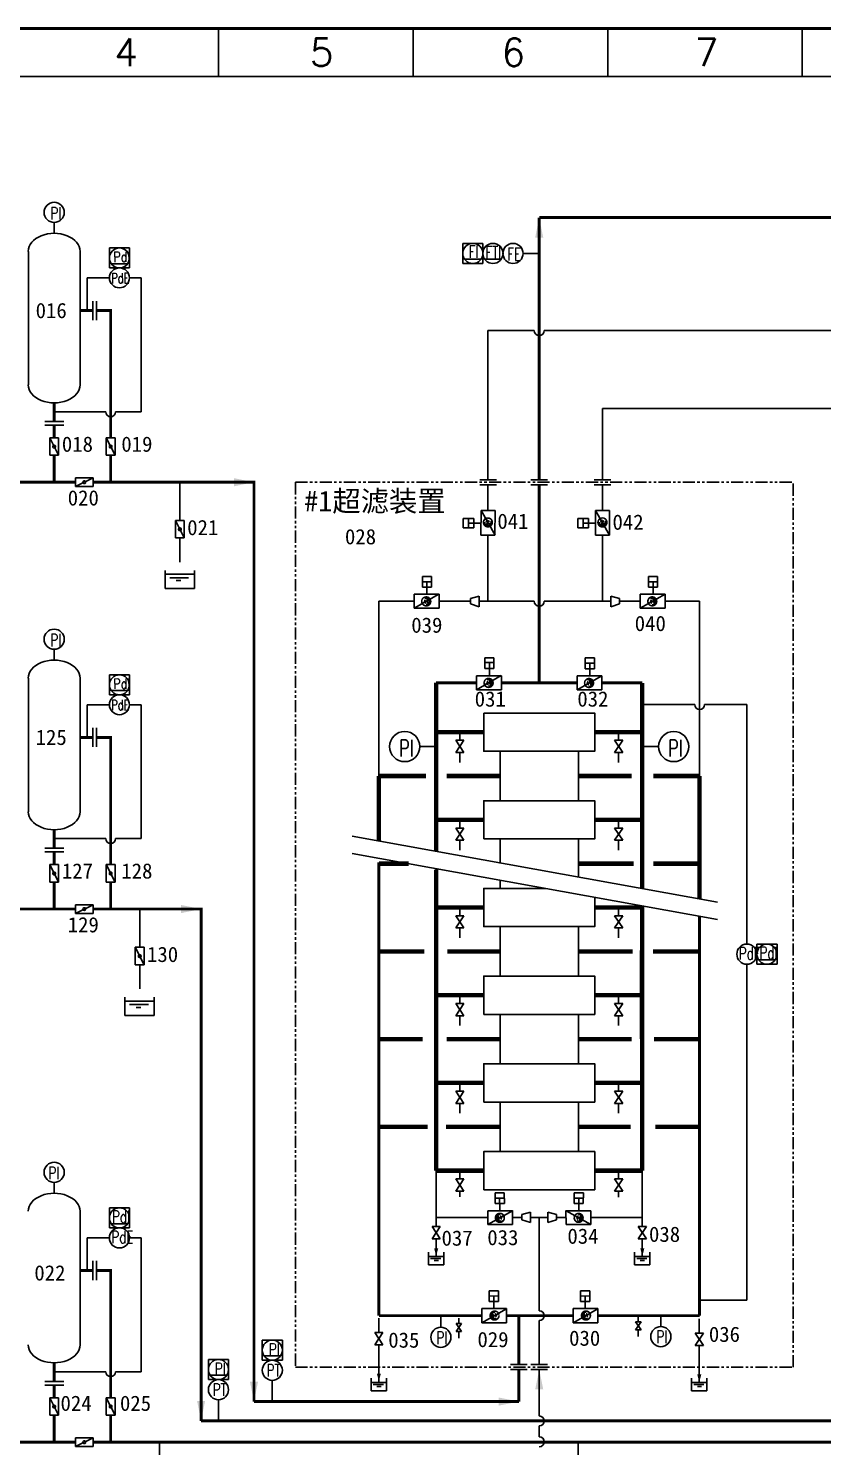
# Model space of a CAD drawing. Header units: millimetres. Extents: x 177 to 598, y 97 to 389.
# Drawn here: x 260.6 to 364.7, y 202.9 to 388.9 of the extents above; entities that cross this region are included whole.
import ezdxf

# ---------------------------------------------------------------- set-up
doc = ezdxf.new("R2010")
doc.units = ezdxf.units.MM
doc.linetypes.add('PHANTOM', pattern=[63.5, 31.75, -6.35, 6.35, -6.35, 6.35, -6.35])
for name, color, linetype in [('修改', 5, 'Continuous'), ('手动截止阀', 1, 'Continuous'), ('手动蝶阀', 1, 'Continuous'), ('气动蝶阀', 1, 'Continuous')]:
    doc.layers.add(name, color=color, linetype=linetype)
doc.styles.add('DXT', font='geditxt.shx', dxfattribs={"width": 0.8, "bigfont": 'dxt.shx'})
doc.styles.add('HZ2', font='geditxt.shx', dxfattribs={"width": 0.75, "height": 1, "bigfont": 'hztxt.shx'})
doc.styles.get("Standard").update_dxf_attribs({"font": 'txt.shx', "height": 1})
doc.styles.add('样式 1', font='simfang_0.ttf', dxfattribs={"height": 2})
doc.styles.add('样式 2', font='simfang_0.ttf')

msp = doc.modelspace()

# ---------------------------------------------------------------- linework, layer by layer
at = {"color": 0, "lineweight": 50}
msp.add_line((177.15, 388.94), (597.99, 388.94), dxfattribs=at)
at = {"color": 0}
for p, q in [((285.51, 388.94), (285.51, 382.64)), ((311.03, 388.94), (311.03, 382.64)), ((336.54, 388.94), (336.54, 382.64)), ((362.06, 388.94), (362.06, 382.64)), ((263.94, 363.48), (263.94, 362.05)), ((271.18, 358.82), (271.18, 360.14)), ((272.5, 360.14), (271.18, 360.14)), ((272.5, 360.14), (273.82, 360.14)), ((273.82, 358.82), (273.82, 360.14)), ((318.85, 360.74), (317.54, 360.74)), ((317.54, 359.42), (317.54, 360.74)), ((317.54, 359.42), (317.54, 358.1)), ((318.85, 360.74), (320.17, 360.74)), ((320.17, 359.42), (320.17, 360.74)), ((320.17, 359.42), (320.17, 358.1)), ((327.56, 359.42), (325.44, 359.42)), ((271.18, 358.82), (271.18, 357.51)), ((272.5, 357.51), (271.18, 357.51)), ((271.43, 358.06), (273.58, 358.06)), ((272.5, 357.51), (273.82, 357.51)), ((273.82, 358.82), (273.82, 357.51)), ((318.85, 358.1), (317.54, 358.1)), ((317.76, 358.67), (319.94, 358.67)), ((318.85, 358.1), (320.17, 358.1)), ((320.4, 358.67), (322.57, 358.67)), ((271.18, 356.21), (268.29, 356.21)), ((268.29, 351.92), (268.29, 356.21)), ((273.82, 356.21), (275.36, 356.21)), ((275.36, 356.21), (275.36, 338.64)), ((269, 351.92), (269, 353.17)), ((269, 351.92), (269, 350.68)), ((269.49, 351.92), (269.49, 353.17)), ((269.49, 351.92), (269.49, 350.68)), ((320.84, 329.72), (320.84, 349.3)), ((320.84, 349.3), (326.91, 349.3)), ((328.21, 349.3), (396.28, 349.3)), ((263.94, 338.64), (270.71, 338.64)), ((272, 338.64), (275.36, 338.64)), ((335.88, 339.07), (396.28, 339.07)), ((335.88, 329.72), (335.88, 339.07)), ((263.94, 337.39), (262.7, 337.39)), ((263.94, 336.9), (262.7, 336.9)), ((263.94, 337.39), (265.19, 337.39)), ((263.94, 336.9), (265.19, 336.9)), ((280.43, 329.4), (280.43, 324.39)), ((321.94, 329.72), (319.75, 329.72)), ((328.66, 329.72), (326.47, 329.72)), ((336.97, 329.72), (334.78, 329.72)), ((321.94, 329.08), (319.75, 329.08)), ((320.84, 325.7), (320.84, 329.08)), ((320.84, 326.01), (320.84, 327.89)), ((328.66, 329.08), (326.47, 329.08)), ((336.97, 329.08), (334.78, 329.08)), ((335.88, 325.7), (335.88, 329.08)), ((317.59, 324.63), (317.59, 323.43)), ((320.84, 324.03), (320.84, 324.24)), ((280.43, 322.1), (280.43, 318.92)), ((320.84, 313.79), (320.84, 322.45)), ((335.87, 322.45), (335.87, 313.79)), ((278.48, 315.45), (278.48, 317.83)), ((278.48, 317.33), (282.33, 317.33)), ((279.1, 316.87), (279.76, 316.87)), ((279.1, 316.87), (281.58, 316.87)), ((279.95, 316.5), (280.57, 316.5)), ((280.76, 316.87), (281.57, 316.87)), ((282.33, 317.83), (282.33, 315.45)), ((282.33, 315.45), (278.48, 315.45)), ((319.67, 313.08), (319.67, 314.47)), ((336.96, 313.08), (336.96, 314.47)), ((318.53, 314.14), (318.53, 313.44)), ((338.09, 314.14), (338.09, 313.44)), ((263.94, 307.49), (263.94, 306.06)), ((271.18, 302.83), (271.18, 304.15)), ((272.5, 304.15), (271.18, 304.15)), ((272.5, 304.15), (273.82, 304.15)), ((273.82, 302.83), (273.82, 304.15)), ((271.18, 302.83), (271.18, 301.52)), ((272.5, 301.52), (271.18, 301.52)), ((271.43, 302.07), (273.58, 302.07)), ((272.5, 301.52), (273.82, 301.52)), ((273.82, 302.83), (273.82, 301.52)), ((271.18, 300.22), (268.29, 300.22)), ((268.29, 295.93), (268.29, 300.22)), ((273.82, 300.22), (275.36, 300.22)), ((275.36, 300.22), (275.36, 282.65)), ((347.95, 300.24), (341.08, 300.24)), ((354.8, 300.24), (349.25, 300.24)), ((354.8, 268.81), (354.8, 300.24)), ((269, 295.93), (269, 297.18)), ((269, 295.93), (269, 294.69)), ((269.49, 295.93), (269.49, 297.18)), ((269.49, 295.93), (269.49, 294.69)), ((311.9, 294.73), (314.04, 294.73)), ((317.67, 295.55), (316.61, 295.55)), ((316.61, 295.55), (317.67, 293.94)), ((317.67, 295.55), (316.61, 293.94)), ((337.45, 295.55), (338.52, 295.55)), ((338.52, 295.55), (337.45, 293.94)), ((337.45, 295.55), (338.52, 293.94)), ((317.67, 293.94), (316.61, 293.94)), ((337.45, 293.94), (338.52, 293.94)), ((317.67, 284.04), (316.61, 282.44)), ((317.67, 284.04), (316.61, 284.04)), ((316.61, 284.04), (317.67, 282.44)), ((338.52, 284.04), (337.45, 282.44)), ((337.45, 284.04), (338.52, 284.04)), ((337.45, 284.04), (338.52, 282.44)), ((263.94, 281.4), (262.7, 281.4)), ((263.94, 282.65), (270.71, 282.65)), ((263.94, 281.4), (265.19, 281.4)), ((272, 282.65), (275.36, 282.65)), ((317.67, 282.44), (316.61, 282.44)), ((337.45, 282.44), (338.52, 282.44)), ((263.94, 280.91), (262.7, 280.91)), ((263.94, 280.91), (265.19, 280.91)), ((275.16, 273.42), (275.16, 268.4)), ((316.61, 272.54), (317.67, 270.94)), ((317.67, 272.54), (316.61, 272.54)), ((317.67, 272.54), (316.61, 270.94)), ((337.45, 272.54), (338.52, 270.94)), ((337.45, 272.54), (338.52, 272.54)), ((338.52, 272.54), (337.45, 270.94)), ((317.67, 270.94), (316.61, 270.94)), ((337.45, 270.94), (338.52, 270.94)), ((357.43, 268.81), (356.12, 268.81)), ((356.12, 267.5), (356.12, 268.81)), ((357.43, 268.81), (358.75, 268.81)), ((358.75, 267.5), (358.75, 268.81)), ((275.16, 266.12), (275.16, 262.93)), ((354.8, 266.18), (354.8, 222.13)), ((356.12, 267.5), (356.12, 266.18)), ((357.43, 266.18), (356.12, 266.18)), ((356.34, 266.75), (358.51, 266.75)), ((357.43, 266.18), (358.75, 266.18)), ((358.75, 267.5), (358.75, 266.18)), ((273.21, 259.46), (273.21, 261.84)), ((273.21, 261.34), (277.06, 261.34)), ((273.82, 260.88), (274.49, 260.88)), ((273.82, 260.88), (276.31, 260.88)), ((274.68, 260.51), (275.3, 260.51)), ((275.49, 260.88), (276.3, 260.88)), ((277.06, 261.84), (277.06, 259.46)), ((317.67, 261.04), (316.61, 261.04)), ((316.61, 261.04), (317.67, 259.43)), ((317.67, 261.04), (316.61, 259.43)), ((337.45, 261.04), (338.52, 261.04)), ((337.45, 261.04), (338.52, 259.43)), ((338.52, 261.04), (337.45, 259.43)), ((277.06, 259.46), (273.21, 259.46)), ((317.67, 259.43), (316.61, 259.43)), ((337.45, 259.43), (338.52, 259.43)), ((316.61, 249.53), (317.67, 247.93)), ((317.67, 249.53), (316.61, 249.53)), ((317.67, 249.53), (316.61, 247.93)), ((337.45, 249.53), (338.52, 247.93)), ((337.45, 249.53), (338.52, 249.53)), ((338.52, 249.53), (337.45, 247.93)), ((317.67, 247.93), (316.61, 247.93)), ((337.45, 247.93), (338.52, 247.93)), ((263.94, 237.56), (263.94, 236.13)), ((316.61, 238.03), (317.67, 236.43)), ((317.67, 238.03), (316.61, 238.03)), ((317.67, 238.03), (316.61, 236.43)), ((317.67, 236.43), (316.61, 236.43)), ((337.45, 238.03), (338.52, 236.43)), ((337.45, 238.03), (338.52, 238.03)), ((338.52, 238.03), (337.45, 236.43)), ((337.45, 236.43), (338.52, 236.43)), ((341.08, 234.83), (341.08, 231.77)), ((271.18, 232.9), (271.18, 234.22)), ((272.5, 234.22), (271.18, 234.22)), ((271.18, 232.9), (271.18, 231.59)), ((272.5, 234.22), (273.82, 234.22)), ((273.82, 232.9), (273.82, 234.22)), ((273.82, 232.9), (273.82, 231.59)), ((314.04, 232.94), (314.04, 231.77)), ((325.29, 233.35), (325.29, 232.65)), ((326.42, 232.28), (326.42, 233.67)), ((328.7, 232.28), (328.7, 233.67)), ((329.84, 233.35), (329.84, 232.65)), ((329.84, 232.94), (331.07, 232.94)), ((341.08, 232.94), (341.08, 231.77)), ((272.5, 231.59), (271.18, 231.59)), ((271.43, 232.14), (273.58, 232.14)), ((272.5, 231.59), (273.82, 231.59)), ((268.29, 226), (268.29, 230.28)), ((271.18, 230.28), (268.29, 230.28)), ((273.82, 230.28), (275.36, 230.28)), ((275.36, 230.28), (275.36, 212.72)), ((314.04, 230.16), (314.04, 227.86)), ((341.08, 230.16), (341.08, 227.86)), ((269, 226), (269, 227.25)), ((269.49, 226), (269.49, 227.25)), ((313.04, 228.42), (313.04, 226.74)), ((313.04, 227.86), (315.05, 227.86)), ((313.32, 227.58), (314.66, 227.58)), ((313.79, 227.3), (314.35, 227.3)), ((315.05, 226.74), (315.05, 228.42)), ((340.07, 228.42), (340.07, 226.74)), ((340.07, 227.86), (342.09, 227.86)), ((340.35, 227.58), (341.69, 227.58)), ((340.82, 227.3), (341.38, 227.3)), ((342.09, 226.74), (342.09, 228.42)), ((269, 226), (269, 224.75)), ((269.49, 226), (269.49, 224.75)), ((313.04, 226.74), (315.05, 226.74)), ((340.07, 226.74), (342.09, 226.74)), ((354.8, 222.13), (348.6, 222.13)), ((306.53, 219.76), (306.53, 217.88)), ((314.67, 219.86), (314.67, 218.55)), ((343.51, 220.08), (343.51, 218.64)), ((348.55, 219.66), (348.55, 217.78)), ((317.36, 219.05), (316.65, 217.99)), ((317.36, 219.05), (316.65, 219.05)), ((316.65, 219.05), (317.36, 217.99)), ((317.36, 217.99), (316.65, 217.99)), ((340.2, 219.28), (340.92, 218.21)), ((340.92, 219.28), (340.2, 219.28)), ((340.92, 219.28), (340.2, 218.21)), ((340.92, 218.21), (340.2, 218.21)), ((292.55, 216.86), (291.24, 216.86)), ((291.24, 215.55), (291.24, 216.86)), ((292.55, 216.86), (293.87, 216.86)), ((293.87, 215.55), (293.87, 216.86)), ((306.53, 216.27), (306.53, 211.33)), ((348.55, 216.18), (348.55, 211.33)), ((285.49, 214.33), (284.18, 214.33)), ((284.18, 213.01), (284.18, 214.33)), ((285.49, 214.33), (286.8, 214.33)), ((286.8, 213.01), (286.8, 214.33)), ((291.24, 215.55), (291.24, 214.23)), ((292.55, 214.23), (291.24, 214.23)), ((291.46, 214.8), (293.64, 214.8)), ((292.55, 214.23), (293.87, 214.23)), ((293.87, 215.55), (293.87, 214.23)), ((263.94, 212.72), (270.71, 212.72)), ((272, 212.72), (275.36, 212.72)), ((284.18, 213.01), (284.18, 211.69)), ((284.39, 212.26), (286.57, 212.26)), ((286.8, 213.01), (286.8, 211.69)), ((325.99, 213.67), (323.8, 213.67)), ((325.99, 213.03), (323.8, 213.03)), ((328.66, 213.67), (326.47, 213.67)), ((328.66, 213.03), (326.47, 213.03)), ((263.94, 211.46), (262.7, 211.46)), ((263.94, 210.98), (262.7, 210.98)), ((263.94, 211.46), (265.19, 211.46)), ((263.94, 210.98), (265.19, 210.98)), ((285.49, 211.69), (284.18, 211.69)), ((285.49, 211.69), (286.8, 211.69)), ((292.55, 211.59), (292.55, 208.81)), ((305.52, 211.89), (305.52, 210.22)), ((305.52, 211.33), (307.54, 211.33)), ((305.8, 211.05), (307.14, 211.05)), ((306.27, 210.77), (306.83, 210.77)), ((307.54, 210.22), (307.54, 211.89)), ((347.55, 211.89), (347.55, 210.22)), ((347.55, 211.33), (349.56, 211.33)), ((347.82, 211.05), (349.17, 211.05)), ((348.3, 210.77), (348.86, 210.77)), ((349.56, 210.22), (349.56, 211.89)), ((285.49, 209.05), (285.49, 206.27)), ((305.52, 210.22), (307.54, 210.22)), ((347.55, 210.22), (349.56, 210.22)), ((277.74, 203.48), (277.74, 198.47)), ((332.65, 203.48), (332.65, 201.72))]:
    msp.add_line(p, q, dxfattribs=at)
at = {"color": 0, "lineweight": 30}
msp.add_line((183.45, 382.64), (591.69, 382.64), dxfattribs=at)
at = {"color": 251}
for p, q in [((260.56, 359.69), (260.56, 342.18)), ((267.33, 359.69), (267.33, 342.18)), ((260.56, 303.7), (260.56, 286.19)), ((267.33, 303.7), (267.33, 286.19)), ((322.42, 294.11), (322.42, 287.62)), ((332.71, 294.11), (332.71, 287.62)), ((343.23, 294.73), (341.08, 294.73)), ((320.29, 285.12), (314.04, 285.12)), ((334.84, 285.12), (341.08, 285.12)), ((303.04, 282.99), (350.95, 274.33)), ((322.42, 282.61), (322.42, 279.37)), ((332.71, 282.61), (332.71, 277.63)), ((303.04, 280.7), (350.95, 272.04)), ((314.04, 278.71), (314.04, 268.66)), ((341.08, 278.57), (341.08, 276.11)), ((322.42, 277.2), (322.42, 276.12)), ((320.29, 273.61), (314.04, 273.61)), ((334.84, 273.61), (341.08, 273.61)), ((341.08, 273.83), (341.08, 268.66)), ((322.42, 271.11), (322.42, 264.62)), ((332.71, 271.11), (332.71, 264.62)), ((314.04, 267.07), (314.04, 257.15)), ((320.29, 262.11), (314.04, 262.11)), ((334.84, 262.11), (341.08, 262.11)), ((322.42, 259.6), (322.42, 253.12)), ((332.71, 259.6), (332.71, 253.12)), ((320.29, 250.61), (314.04, 250.61)), ((334.84, 250.61), (341.08, 250.61)), ((322.42, 248.1), (322.42, 241.61)), ((332.71, 248.1), (332.71, 241.61)), ((320.29, 239.1), (314.04, 239.1)), ((334.84, 239.1), (341.08, 239.1)), ((267.33, 233.77), (267.33, 216.26))]:
    msp.add_line(p, q, dxfattribs=at)
at = {"color": 251, "linetype": 'PHANTOM', "ltscale": 0.05}
for p, q in [((295.59, 329.4), (295.59, 213.33)), ((295.59, 329.4), (360.87, 329.4)), ((360.87, 213.33), (360.87, 329.4)), ((295.59, 213.33), (360.87, 213.33))]:
    msp.add_line(p, q, dxfattribs=at)
at = {"color": 0, "linetype": 'Continuous'}
for p, q in [((318.53, 314.14), (319.67, 314.47)), ((338.09, 314.14), (336.96, 314.47)), ((318.53, 313.44), (319.67, 313.08)), ((338.09, 313.44), (336.96, 313.08)), ((325.29, 233.35), (326.42, 233.67)), ((325.29, 232.65), (326.42, 232.28)), ((329.84, 233.35), (328.7, 233.67)), ((329.84, 232.65), (328.7, 232.28))]:
    msp.add_line(p, q, dxfattribs=at)
at = {"color": 4}
for p, q in [((306.53, 290.87), (306.53, 313.79)), ((306.6, 313.79), (306.53, 313.79)), ((306.6, 313.79), (311.17, 313.79)), ((314.42, 313.79), (318.53, 313.79)), ((319.67, 313.79), (326.91, 313.79)), ((328.21, 313.79), (336.96, 313.79)), ((338.09, 313.79), (340.82, 313.79)), ((344.06, 313.79), (348.6, 313.79)), ((348.6, 290.87), (348.6, 313.79)), ((317.14, 295.55), (317.14, 296.62)), ((337.98, 295.55), (337.98, 296.62)), ((317.14, 293.94), (317.14, 292.66)), ((337.98, 293.94), (337.98, 292.66)), ((317.14, 284.04), (317.14, 285.12)), ((337.98, 284.04), (337.98, 285.12)), ((317.14, 282.44), (317.14, 281.16)), ((337.98, 282.44), (337.98, 281.16)), ((317.14, 272.54), (317.14, 273.61)), ((337.98, 272.54), (337.98, 273.61)), ((317.14, 270.94), (317.14, 269.65)), ((337.98, 270.94), (337.98, 269.65)), ((317.14, 261.04), (317.14, 262.11)), ((337.98, 261.04), (337.98, 262.11)), ((317.14, 259.43), (317.14, 258.15)), ((337.98, 259.43), (337.98, 258.15)), ((317.14, 249.53), (317.14, 250.61)), ((337.98, 249.53), (337.98, 250.61)), ((317.14, 247.93), (317.14, 246.65)), ((337.98, 247.93), (337.98, 246.65)), ((314.04, 232.94), (314.04, 239.11)), ((317.14, 238.03), (317.14, 239.1)), ((337.98, 238.03), (337.98, 239.1)), ((341.08, 232.94), (341.08, 239.1)), ((317.14, 236.43), (317.14, 235.67)), ((337.98, 236.43), (337.98, 235.64)), ((314.04, 232.94), (320.8, 232.94)), ((324.05, 232.94), (325.29, 232.94)), ((326.42, 232.94), (328.7, 232.94)), ((327.56, 232.94), (327.56, 220.73)), ((334.32, 232.94), (341.08, 232.94)), ((317.01, 219.05), (317.01, 219.77)), ((340.56, 219.28), (340.56, 220)), ((317.01, 217.99), (317.01, 217.13)), ((327.56, 219.43), (327.56, 213.67)), ((340.56, 218.21), (340.56, 217.36)), ((327.56, 213.03), (327.56, 206.92)), ((327.56, 205.62), (327.56, 204.18))]:
    msp.add_line(p, q, dxfattribs=at)
at = {"color": 142}
for points, const_width in [([(327.56, 364.12), (378.68, 364.12)], 0.381), ([(327.56, 329.72), (327.56, 364.12)], 0.385), ([(327.56, 303.1), (327.56, 329.08)], 0.385), ([(314.04, 296.62), (314.04, 303.1)], 0.572), ([(314.04, 303.1), (319.35, 303.1)], 0.385), ([(322.6, 303.1), (332.53, 303.1)], 0.385), ([(335.77, 303.08), (341.08, 303.08)], 0.385), ([(341.08, 296.62), (341.08, 303.08)], 0.572), ([(320.29, 296.62), (314.04, 296.62)], 0.572), ([(314.04, 296.62), (314.04, 290.07)], 0.572), ([(334.84, 296.62), (341.08, 296.62)], 0.572), ([(341.08, 296.62), (341.08, 290.07)], 0.572), ([(314.04, 290.07), (314.04, 281)], 0.572), ([(341.08, 290.07), (341.08, 280.16)], 0.572), ([(320.29, 285.12), (314.04, 285.12)], 0.572), ([(334.84, 285.12), (341.08, 285.12)], 0.572), ([(341.08, 280.16), (341.07, 276.11)], 0.572), ([(314.04, 278.57), (314.04, 268.66)], 0.572), ([(320.29, 273.61), (314.04, 273.61)], 0.572), ([(334.84, 273.61), (341.08, 273.61)], 0.572), ([(341.06, 273.83), (341.04, 267.07)], 0.572), ([(314.04, 268.66), (314.04, 255.57)], 0.572), ([(341.04, 267.07), (341.04, 257.15)], 0.572), ([(320.24, 262.11), (314, 262.11)], 0.572), ([(334.8, 262.11), (341.04, 262.11)], 0.572), ([(341.04, 257.15), (341.08, 245.65)], 0.572), ([(314.04, 255.57), (314.04, 245.65)], 0.572), ([(320.29, 250.61), (314.04, 250.61)], 0.572), ([(334.84, 250.61), (341.08, 250.61)], 0.572), ([(314.04, 245.65), (314.04, 239.1)], 0.572), ([(341.08, 245.65), (341.08, 239.1)], 0.572), ([(320.29, 239.1), (314.04, 239.1)], 0.572), ([(334.84, 239.1), (341.08, 239.1)], 0.572)]:
    msp.add_lwpolyline(points, dxfattribs=dict(at, const_width=const_width))
at = {"color": 151}
for points, const_width in [([(269, 351.92), (267.33, 351.92)], 0.385), ([(271.54, 351.92), (269.49, 351.92)], 0.385), ([(271.35, 335.23), (271.35, 351.92)], 0.385), ([(263.94, 337.39), (263.94, 339.82)], 0.385), ([(263.94, 335.23), (263.94, 336.9)], 0.385), ([(263.94, 329.4), (263.94, 332.95)], 0.385), ([(271.35, 332.95), (271.35, 329.4), (280.43, 329.4)], 0.385), ([(249.42, 329.4), (266.75, 329.4)], 0.385), ([(269.04, 329.4), (271.35, 329.4)], 0.385), ([(280.43, 329.4), (290.15, 329.4), (290.15, 208.81)], 0.385), ([(269, 295.93), (267.33, 295.93)], 0.385), ([(271.54, 295.93), (269.49, 295.93)], 0.385), ([(271.35, 279.24), (271.35, 295.93)], 0.385), ([(312.72, 290.87), (306.53, 290.87)], 0.572), ([(306.53, 282.36), (306.53, 290.87)], 0.572), ([(322.42, 290.87), (315.43, 290.87)], 0.572), ([(332.71, 290.87), (339.7, 290.87)], 0.572), ([(342.52, 290.87), (348.6, 290.87)], 0.572), ([(348.6, 274.75), (348.6, 290.87)], 0.572), ([(263.94, 281.4), (263.94, 283.83)], 0.385), ([(263.94, 279.24), (263.94, 280.91)], 0.385), ([(310.43, 279.37), (306.53, 279.37)], 0.572), ([(306.53, 220.08), (306.53, 279.54)], 0.385), ([(332.71, 279.37), (339.93, 279.37)], 0.572), ([(342.53, 279.37), (348.6, 279.37)], 0.572), ([(263.94, 273.42), (263.94, 276.96)], 0.385), ([(271.35, 276.96), (271.35, 273.42), (277.74, 273.42)], 0.385), ([(232.8, 273.42), (266.75, 273.42)], 0.385), ([(269.04, 273.42), (271.35, 273.42)], 0.385), ([(277.74, 273.42), (283.21, 273.42), (283.21, 206.27)], 0.385), ([(348.6, 220.08), (348.6, 272.47)], 0.385), ([(312.51, 267.86), (306.53, 267.86)], 0.572), ([(322.42, 267.86), (315.49, 267.86)], 0.572), ([(332.71, 267.86), (339.82, 267.86)], 0.572), ([(342.47, 267.86), (348.6, 267.86)], 0.572), ([(312.29, 256.36), (306.53, 256.36)], 0.572), ([(322.42, 256.36), (315.44, 256.36)], 0.572), ([(332.71, 256.36), (339.7, 256.36)], 0.572), ([(342.63, 256.36), (348.6, 256.36)], 0.572), ([(312.95, 244.86), (306.53, 244.86)], 0.572), ([(322.42, 244.86), (315.32, 244.86)], 0.572), ([(332.71, 244.86), (339.54, 244.86)], 0.572), ([(342.8, 244.86), (348.6, 244.86)], 0.572), ([(269, 226), (267.33, 226)], 0.385), ([(271.54, 226), (269.49, 226)], 0.385), ([(271.35, 209.31), (271.35, 226)], 0.385), ([(306.53, 220.08), (312.93, 220.08)], 0.385), ([(312.93, 220.08), (320.03, 220.08)], 0.385), ([(323.28, 220.08), (332.01, 220.08)], 0.385), ([(324.9, 220.08), (324.9, 213.67)], 0.385), ([(335.26, 220.08), (342.12, 220.08)], 0.385), ([(342.12, 220.08), (348.6, 220.08)], 0.385), ([(263.94, 211.46), (263.94, 213.9)], 0.385), ([(324.9, 213.03), (324.9, 208.81)], 0.385), ([(263.94, 209.31), (263.94, 210.98)], 0.385), ([(263.94, 209.59), (263.94, 210.98)], 0.385), ([(324.9, 208.81), (290.15, 208.81)], 0.385), ([(263.94, 203.48), (263.94, 207.03)], 0.385), ([(271.35, 207.03), (271.35, 203.48), (282.88, 203.48)], 0.385), ([(393.17, 206.27), (283.21, 206.27)], 0.381), ([(249.42, 203.48), (266.75, 203.48)], 0.385), ([(269.04, 203.48), (271.35, 203.48)], 0.385), ([(282.88, 203.48), (329.19, 203.48), (393.82, 203.48)], 0.385)]:
    msp.add_lwpolyline(points, dxfattribs=dict(at, const_width=const_width))
at = {"color": 0}
for points in [[(280.43, 319.05, 0, 0, 0), (280.43, 318.44, 0.429, 0, 0), (280.43, 317.33, 0, 0, 0)], [(275.16, 263.06, 0, 0, 0), (275.16, 262.45, 0.429, 0, 0), (275.16, 261.34, 0, 0, 0)]]:
    msp.add_lwpolyline(points, format="xyseb", dxfattribs=at)
at = {"color": 251}
for points in [[(320.29, 299.13), (334.84, 299.13), (334.84, 294.11), (320.29, 294.11)], [(320.29, 282.61), (334.84, 282.61), (334.84, 287.62), (320.29, 287.62)], [(320.29, 259.6), (334.84, 259.6), (334.84, 264.62), (320.29, 264.62)], [(320.29, 248.1), (334.84, 248.1), (334.84, 253.12), (320.29, 253.12)], [(320.29, 236.6), (334.84, 236.6), (334.84, 241.61), (320.29, 241.61)]]:
    msp.add_lwpolyline(points, close=True, dxfattribs=at)
msp.add_lwpolyline([(328.37, 276.12), (320.29, 276.12), (320.29, 271.11), (334.84, 271.11), (334.84, 274.95)], dxfattribs=at)
at = {"color": 0}
for centre, radius in [((263.94, 364.8), 1.32), ((272.5, 358.82), 1.31), ((318.85, 359.42), 1.32), ((321.49, 359.42), 1.32), ((324.12, 359.42), 1.32), ((272.5, 356.21), 1.31), ((263.94, 308.81), 1.32), ((272.5, 302.83), 1.31), ((272.5, 300.22), 1.31), ((309.92, 294.73), 1.98), ((345.2, 294.73), 1.98), ((354.8, 267.5), 1.32), ((357.43, 267.5), 1.32), ((263.94, 238.88), 1.32), ((272.5, 232.9), 1.32), ((272.5, 230.28), 1.32), ((314.66, 217.24), 1.32), ((343.51, 217.33), 1.32), ((292.55, 215.55), 1.32), ((285.49, 213.01), 1.32), ((292.55, 212.91), 1.32), ((285.49, 210.37), 1.32)]:
    msp.add_circle(centre, radius, dxfattribs=at)
for centre, end in [((327.56, 349.3), 0), ((271.35, 338.64), 360), ((348.6, 300.24), 0), ((271.35, 282.65), 0), ((271.35, 212.72), 0)]:
    msp.add_arc(centre, 0.649, 180, end, dxfattribs=at)
at = {"color": 4}
for centre, start, end in [((327.56, 313.79), 180, 0), ((327.56, 220.08), 270, 90), ((327.56, 206.27), 270, 90), ((327.56, 203.53), 270, 90)]:
    msp.add_arc(centre, 0.649, start, end, dxfattribs=at)
at = {"color": 251}
for centre in [(263.94, 359.69), (263.94, 303.7), (263.94, 233.77)]:
    msp.add_ellipse(centre, major_axis=(3.39, 0), ratio=0.697707, start_param=0, end_param=3.141593, dxfattribs=at)
at = {"color": 251, "extrusion": (0, 0, -1)}
for centre in [(263.94, 342.18), (263.94, 286.19), (263.94, 216.26)]:
    msp.add_ellipse(centre, major_axis=(3.39, 0), ratio=0.697707, start_param=0, end_param=3.141593, dxfattribs=at)
at = {"color": 142}
msp.add_solid([(328.09, 361.49), (327.56, 364.12), (327.03, 361.49)], dxfattribs=at)
at = {"color": 151}
for points in [[(287.51, 328.87), (290.15, 329.4), (287.51, 329.94)], [(280.58, 272.88), (283.21, 273.42), (280.58, 273.95)], [(289.61, 211.44), (290.15, 208.81), (290.68, 211.44)], [(282.68, 208.9), (283.21, 206.27), (283.74, 208.9)], [(322.26, 208.28), (324.9, 208.81), (322.26, 209.34)]]:
    msp.add_solid(points, dxfattribs=at)
at = {"color": 0}
for points in [[(313.78, 228.9), (314.04, 227.86), (314.31, 228.9)], [(340.82, 228.9), (341.08, 227.86), (341.34, 228.9)], [(306.27, 212.47), (306.53, 211.43), (306.79, 212.47)], [(348.29, 212.38), (348.55, 211.33), (348.82, 212.38)]]:
    msp.add_solid(points, dxfattribs=at)
at = {"color": 4}
msp.add_solid([(328.09, 210.4), (327.56, 213.03), (327.03, 210.4)], dxfattribs=at)
at = {"layer": '修改', "color": 0}
for p, q in [((320.8, 232.02), (320.8, 233.85)), ((324.05, 233.85), (320.8, 233.85)), ((331.08, 233.85), (334.32, 233.85)), ((334.32, 232.02), (334.32, 233.85)), ((324.05, 232.02), (320.8, 232.02)), ((331.08, 232.02), (334.32, 232.02))]:
    msp.add_line(p, q, dxfattribs=at)
at = {"layer": '手动截止阀', "color": 0}
for p, q in [((313.51, 231.77), (314.58, 230.16)), ((313.51, 231.77), (314.58, 231.77)), ((314.58, 231.77), (313.51, 230.16)), ((341.61, 231.77), (340.55, 230.16)), ((340.55, 231.77), (341.61, 231.77)), ((340.55, 231.77), (341.61, 230.16)), ((313.51, 230.16), (314.58, 230.16)), ((340.55, 230.16), (341.61, 230.16)), ((305.99, 217.88), (307.06, 216.27)), ((307.06, 217.88), (305.99, 217.88)), ((307.06, 217.88), (305.99, 216.27)), ((348.02, 217.78), (349.09, 216.18)), ((349.09, 217.78), (348.02, 216.18)), ((349.09, 217.78), (348.02, 217.78)), ((307.06, 216.27), (305.99, 216.27)), ((349.09, 216.18), (348.02, 216.18))]:
    msp.add_line(p, q, dxfattribs=at)
at = {"layer": '手动蝶阀', "color": 0}
for p, q in [((263.37, 335.23), (264.52, 335.23)), ((263.37, 332.95), (263.37, 335.23)), ((264.52, 332.95), (263.37, 335.23)), ((264.52, 335.23), (264.52, 332.95)), ((270.78, 332.95), (270.78, 335.23)), ((271.93, 332.95), (270.78, 335.23)), ((270.78, 335.23), (271.93, 335.23)), ((271.93, 335.23), (271.93, 332.95)), ((263.37, 332.95), (264.52, 332.95)), ((263.37, 332.95), (264.52, 332.95)), ((270.78, 332.95), (271.93, 332.95)), ((270.78, 332.95), (271.93, 332.95)), ((266.75, 328.83), (269.04, 329.98)), ((266.75, 329.98), (269.04, 329.98)), ((266.75, 329.98), (266.75, 328.83)), ((266.75, 329.98), (266.75, 328.83)), ((269.04, 328.83), (269.04, 329.98)), ((269.04, 328.83), (266.75, 328.83)), ((279.86, 324.39), (281, 324.39)), ((281, 322.1), (279.86, 324.39)), ((279.86, 322.1), (279.86, 324.39)), ((281, 324.39), (281, 322.1)), ((279.86, 322.1), (281, 322.1)), ((279.86, 322.1), (281, 322.1)), ((263.37, 279.24), (264.52, 279.24)), ((263.37, 276.96), (263.37, 279.24)), ((264.52, 276.96), (263.37, 279.24)), ((264.52, 279.24), (264.52, 276.96)), ((270.78, 276.96), (270.78, 279.24)), ((271.93, 276.96), (270.78, 279.24)), ((270.78, 279.24), (271.93, 279.24)), ((271.93, 279.24), (271.93, 276.96)), ((263.37, 276.96), (264.52, 276.96)), ((263.37, 276.96), (264.52, 276.96)), ((270.78, 276.96), (271.93, 276.96)), ((270.78, 276.96), (271.93, 276.96)), ((266.75, 272.84), (269.04, 273.99)), ((266.75, 273.99), (269.04, 273.99)), ((266.75, 273.99), (266.75, 272.84)), ((266.75, 273.99), (266.75, 272.84)), ((269.04, 272.84), (269.04, 273.99)), ((269.04, 272.84), (266.75, 272.84)), ((274.58, 268.4), (275.73, 268.4)), ((275.73, 266.12), (274.58, 268.4)), ((274.58, 266.12), (274.58, 268.4)), ((275.73, 268.4), (275.73, 266.12)), ((274.58, 266.12), (275.73, 266.12)), ((274.58, 266.12), (275.73, 266.12)), ((263.37, 209.31), (264.52, 209.31)), ((263.37, 207.03), (263.37, 209.31)), ((264.52, 207.03), (263.37, 209.31)), ((264.52, 209.31), (264.52, 207.03)), ((270.78, 209.31), (271.93, 209.31)), ((271.93, 207.03), (270.78, 209.31)), ((270.78, 207.03), (270.78, 209.31)), ((271.93, 209.31), (271.93, 207.03)), ((263.37, 207.03), (264.52, 207.03)), ((263.37, 207.03), (264.52, 207.03)), ((270.78, 207.03), (271.93, 207.03)), ((270.78, 207.03), (271.93, 207.03)), ((266.75, 204.05), (269.04, 204.05)), ((266.75, 202.91), (269.04, 204.05)), ((266.75, 204.05), (266.75, 202.91)), ((266.75, 204.05), (266.75, 202.91)), ((269.04, 202.91), (266.75, 202.91)), ((269.04, 202.91), (269.04, 204.05))]:
    msp.add_line(p, q, dxfattribs=at)
at = {"layer": '手动蝶阀', "color": 0, "const_width": 0.397}
for points in [[(263.94, 333.99, 1), (263.94, 334.16, 1)], [(271.35, 333.99, 1), (271.35, 334.16, 1)], [(267.81, 329.4, 1), (267.98, 329.4, 1)], [(280.43, 323.14, 1), (280.43, 323.32, 1)], [(263.94, 278, 1), (263.94, 278.17, 1)], [(271.35, 278, 1), (271.35, 278.17, 1)], [(267.81, 273.42, 1), (267.98, 273.42, 1)], [(275.16, 267.15, 1), (275.16, 267.33, 1)], [(263.94, 208.07, 1), (263.94, 208.24, 1)], [(271.35, 208.07, 1), (271.35, 208.24, 1)], [(267.81, 203.48, 1), (267.98, 203.48, 1)]]:
    msp.add_lwpolyline(points, format="xyb", close=True, dxfattribs=at)
at = {"layer": '气动蝶阀', "color": 0}
for p, q in [((319.93, 325.7), (319.92, 322.45)), ((321.77, 325.7), (319.93, 325.7)), ((319.93, 325.7), (321.77, 322.46)), ((321.77, 325.7), (321.76, 322.45)), ((334.96, 325.7), (334.95, 322.45)), ((336.8, 325.7), (334.96, 325.7)), ((334.96, 325.7), (336.8, 322.46)), ((336.8, 325.7), (336.79, 322.45)), ((317.59, 324.63), (318.99, 324.64)), ((318.28, 324.63), (318.28, 323.43)), ((319.92, 324.03), (318.28, 324.02)), ((318.99, 324.64), (318.99, 323.43)), ((332.62, 324.63), (334.02, 324.64)), ((332.62, 323.43), (332.62, 324.63)), ((333.31, 324.63), (333.31, 323.43)), ((334.95, 324.03), (333.31, 324.02)), ((334.02, 324.64), (334.02, 323.43)), ((318.99, 323.43), (317.59, 323.43)), ((321.76, 322.45), (319.92, 322.45)), ((334.02, 323.43), (332.62, 323.43)), ((336.79, 322.45), (334.95, 322.45)), ((313.44, 317.05), (312.23, 317.05)), ((312.23, 317.05), (312.23, 315.65)), ((312.23, 316.36), (313.44, 316.36)), ((312.84, 314.72), (312.84, 316.36)), ((313.44, 315.65), (313.44, 317.05)), ((343.08, 317.05), (341.88, 317.05)), ((341.88, 317.05), (341.88, 315.65)), ((341.88, 316.36), (343.08, 316.36)), ((342.49, 314.72), (342.49, 316.36)), ((343.08, 315.65), (343.08, 317.05)), ((311.17, 312.88), (314.41, 314.72)), ((311.17, 314.71), (314.42, 314.71)), ((311.17, 314.71), (311.17, 312.87)), ((312.23, 315.65), (313.44, 315.65)), ((314.42, 314.71), (314.42, 312.87)), ((340.82, 312.88), (344.06, 314.72)), ((340.82, 314.71), (344.06, 314.71)), ((340.82, 314.71), (340.82, 312.87)), ((341.88, 315.65), (343.08, 315.65)), ((344.06, 314.71), (344.06, 312.87)), ((311.17, 312.87), (314.42, 312.87)), ((340.82, 312.87), (344.06, 312.87)), ((321.62, 306.37), (320.41, 306.37)), ((320.41, 306.37), (320.41, 304.96)), ((321.62, 305.77), (320.41, 305.77)), ((321.02, 304.03), (321.02, 305.67)), ((321.62, 304.96), (321.62, 306.37)), ((333.59, 306.35), (333.59, 304.94)), ((334.79, 306.35), (333.59, 306.35)), ((333.59, 305.65), (334.79, 305.65)), ((334.2, 304.01), (334.2, 305.65)), ((334.79, 304.94), (334.79, 306.35)), ((319.35, 302.19), (322.59, 304.03)), ((319.35, 304.02), (319.35, 302.18)), ((319.35, 304.02), (322.6, 304.02)), ((320.41, 304.96), (321.62, 304.96)), ((322.6, 304.02), (322.6, 302.18)), ((332.53, 302.17), (335.77, 304.01)), ((332.53, 304), (332.53, 302.17)), ((332.53, 304), (335.77, 304)), ((333.59, 304.94), (334.79, 304.94)), ((335.77, 304), (335.77, 302.17)), ((319.35, 302.18), (322.6, 302.18)), ((332.53, 302.17), (335.77, 302.17)), ((321.78, 236.19), (322.98, 236.2)), ((321.78, 234.79), (321.78, 236.19)), ((322.98, 235.5), (321.78, 235.5)), ((322.99, 234.79), (321.78, 234.79)), ((322.38, 233.86), (322.37, 235.5)), ((322.98, 236.2), (322.99, 234.79)), ((333.35, 236.19), (332.14, 236.2)), ((332.14, 236.2), (332.14, 234.79)), ((332.14, 235.5), (333.35, 235.5)), ((332.14, 234.79), (333.34, 234.79)), ((332.75, 233.86), (332.75, 235.5)), ((333.34, 234.79), (333.35, 236.19)), ((324.05, 233.85), (320.81, 232.02)), ((324.05, 232.02), (324.05, 233.86)), ((331.08, 232.02), (331.07, 233.86)), ((331.08, 233.85), (334.32, 232.02)), ((321.01, 223.35), (322.21, 223.35)), ((321.01, 221.94), (321.01, 223.35)), ((322.21, 223.35), (322.21, 221.95)), ((332.99, 223.35), (334.19, 223.35)), ((332.99, 221.94), (332.99, 223.35)), ((334.19, 223.35), (334.19, 221.95)), ((322.21, 222.66), (321.01, 222.65)), ((322.21, 221.95), (321.01, 221.94)), ((321.6, 221.01), (321.6, 222.65)), ((334.19, 222.66), (332.99, 222.65)), ((334.19, 221.95), (332.99, 221.94)), ((333.58, 221.01), (333.58, 222.65)), ((320.03, 219.16), (320.03, 221)), ((323.28, 221), (320.03, 221)), ((323.28, 220.99), (320.03, 219.16)), ((323.28, 219.16), (323.28, 221)), ((332.01, 219.16), (332.01, 221)), ((335.26, 221), (332.01, 221)), ((335.26, 220.99), (332.01, 219.16)), ((335.26, 219.16), (335.26, 221)), ((323.28, 219.16), (320.03, 219.16)), ((335.26, 219.16), (332.01, 219.16))]:
    msp.add_line(p, q, dxfattribs=at)
for points, const_width in [([(320.92, 324.18, -3.290443), (320.82, 324.24, -2.920379), (320.73, 324.15, 4.78469)], 1.16), ([(320.89, 324.14, -3.290443), (320.82, 324.18, -2.920379), (320.76, 324.11, 4.78469)], 0.816), ([(335.95, 324.18, -3.290443), (335.84, 324.24, -2.920379), (335.76, 324.15, 4.78469)], 1.16), ([(335.92, 324.14, -3.290443), (335.85, 324.18, -2.920379), (335.79, 324.11, 4.78469)], 0.816), ([(312.69, 313.87, -3.290443), (312.63, 313.76, -2.920379), (312.72, 313.68, 4.78469)], 1.16), ([(342.33, 313.87, -3.290443), (342.28, 313.76, -2.920379), (342.37, 313.68, 4.78469)], 1.16), ([(312.73, 313.84, -3.290443), (312.69, 313.77, -2.920379), (312.76, 313.7, 4.78469)], 0.816), ([(342.38, 313.84, -3.290443), (342.34, 313.77, -2.920379), (342.4, 313.7, 4.78469)], 0.816), ([(320.87, 303.18, -3.290443), (320.81, 303.07, -2.920379), (320.9, 302.99, 4.78469)], 1.16), ([(320.91, 303.15, -3.290443), (320.87, 303.08, -2.920379), (320.94, 303.01, 4.78469)], 0.816), ([(334.04, 303.16, -3.290443), (333.99, 303.05, -2.920379), (334.08, 302.97, 4.78469)], 1.16), ([(334.09, 303.13, -3.290443), (334.05, 303.06, -2.920379), (334.11, 303, 4.78469)], 0.816), ([(322.45, 232.81, -3.290443), (322.51, 232.92, -2.920379), (322.42, 233.01, 4.78469)], 1.16), ([(322.41, 232.84, -3.290443), (322.44, 232.92, -2.920379), (322.38, 232.98, 4.78469)], 0.816), ([(332.67, 232.81, 3.290443), (332.62, 232.92, 2.920379), (332.71, 233.01, -4.78469)], 1.16), ([(332.72, 232.84, 3.290443), (332.68, 232.92, 2.920379), (332.74, 232.98, -4.78469)], 0.816), ([(321.76, 220, -3.290443), (321.81, 220.11, -2.920379), (321.73, 220.2, 4.78469)], 1.16), ([(321.72, 220.03, -3.290443), (321.75, 220.11, -2.920379), (321.69, 220.17, 4.78469)], 0.816), ([(333.74, 220, -3.290443), (333.8, 220.11, -2.920379), (333.71, 220.2, 4.78469)], 1.16), ([(333.7, 220.03, -3.290443), (333.73, 220.11, -2.920379), (333.67, 220.17, 4.78469)], 0.816)]:
    msp.add_lwpolyline(points, format="xyb", dxfattribs=dict(at, const_width=const_width))

# ---------------------------------------------------------------- texts
at = {"color": 0}
for s, p in [('4', (271.83, 383.98)), ('5', (297.47, 383.98)), ('6', (322.61, 383.98)), ('7', (347.96, 383.98))]:
    msp.add_text(s, height=3.62, dxfattribs=at).set_placement(p)
at = {"color": 0, "style": 'HZ2', "width": 0.7}
for s, height, p in [('PI', 1.633, (263.44, 363.86)), ('FI', 1.633, (318.32, 358.83)), ('FTI', 1.633, (320.5, 358.73)), ('FE', 1.633, (323.37, 358.51)), ('PI', 1.633, (263.44, 307.87)), ('PI', 2.177, (309.2, 293.43)), ('PI', 2.177, (344.48, 293.43)), ('PdE', 1.633, (353.74, 266.78)), ('PdI', 1.633, (356.45, 266.84)), ('PI', 1.633, (263.19, 237.97)), ('PdI', 1.633, (271.52, 232.25)), ('PdE', 1.633, (271.44, 229.57)), ('PI', 1.633, (314.07, 216.36)), ('PI', 1.633, (342.93, 216.48)), ('PI', 1.633, (292.08, 214.81)), ('PI', 1.633, (285.01, 212.28)), ('PT', 1.633, (291.8, 212.09)), ('PT', 1.633, (284.73, 209.55))]:
    msp.add_text(s, height=height, dxfattribs=at).set_placement(p)
at = {"color": 0}
for s, style, width, p in [('PdI', 'DXT', 0.8, (271.7, 358.28)), ('PdE', 'HZ2', 0.7, (271.44, 355.49)), ('PdI', 'DXT', 0.8, (271.7, 302.29)), ('PdE', 'HZ2', 0.7, (271.44, 299.5))]:
    msp.add_text(s, height=1.34, rotation=0.7, dxfattribs=dict(at, style=style, width=width)).set_placement(p)
at = {"char_height": 2, "width": 11.304, "attachment_point": 1}
for s, insert, style in [('016', (261.51, 352.93), '样式 1'), ('018', (264.95, 335.4), '样式 1'), ('019', (272.75, 335.4), '样式 1'), ('020', (265.72, 328.35), '样式 2'), ('021', (281.39, 324.46), '样式 2'), ('028', (302.08, 323.26), '样式 1'), ('125', (261.51, 296.94), '样式 2'), ('127', (264.95, 279.41), '样式 2'), ('128', (272.75, 279.41), '样式 2'), ('129', (265.72, 272.36), '样式 2'), ('130', (276.12, 268.47), '样式 2'), ('022', (261.34, 226.69), '样式 1'), ('024', (264.77, 209.59), '样式 1'), ('025', (272.57, 209.59), '样式 1')]:
    msp.add_mtext(s, dxfattribs=dict(at, insert=insert, style=style))
at = {"insert": (296.73, 328.29), "char_height": 2.7216, "attachment_point": 1, "style": '样式 1'}
msp.add_mtext_dynamic_manual_height_columns('{\\fFangSong_GB2312|b0|i0|c134|p49;#1超滤装置}', width=26.549, gutter_width=5, heights=[0], dxfattribs=at)
at = {"color": 0, "char_height": 2, "width": 11.304, "attachment_point": 1, "style": '样式 1'}
for s, insert in [('041', (322.07, 325.29)), ('042', (337.17, 325.17)), ('039', (310.78, 311.66)), ('040', (340.09, 311.88)), ('031', (319.1, 301.97)), ('032', (332.56, 301.97)), ('037', (314.75, 231.26)), ('033', (320.75, 231.33)), ('034', (331.26, 231.51)), ('038', (341.96, 231.76)), ('035', (307.76, 217.88)), ('029', (319.46, 217.95)), ('030', (331.48, 218.13)), ('036', (349.81, 218.64))]:
    msp.add_mtext(s, dxfattribs=dict(at, insert=insert))

doc.saveas('drawing.dxf')
